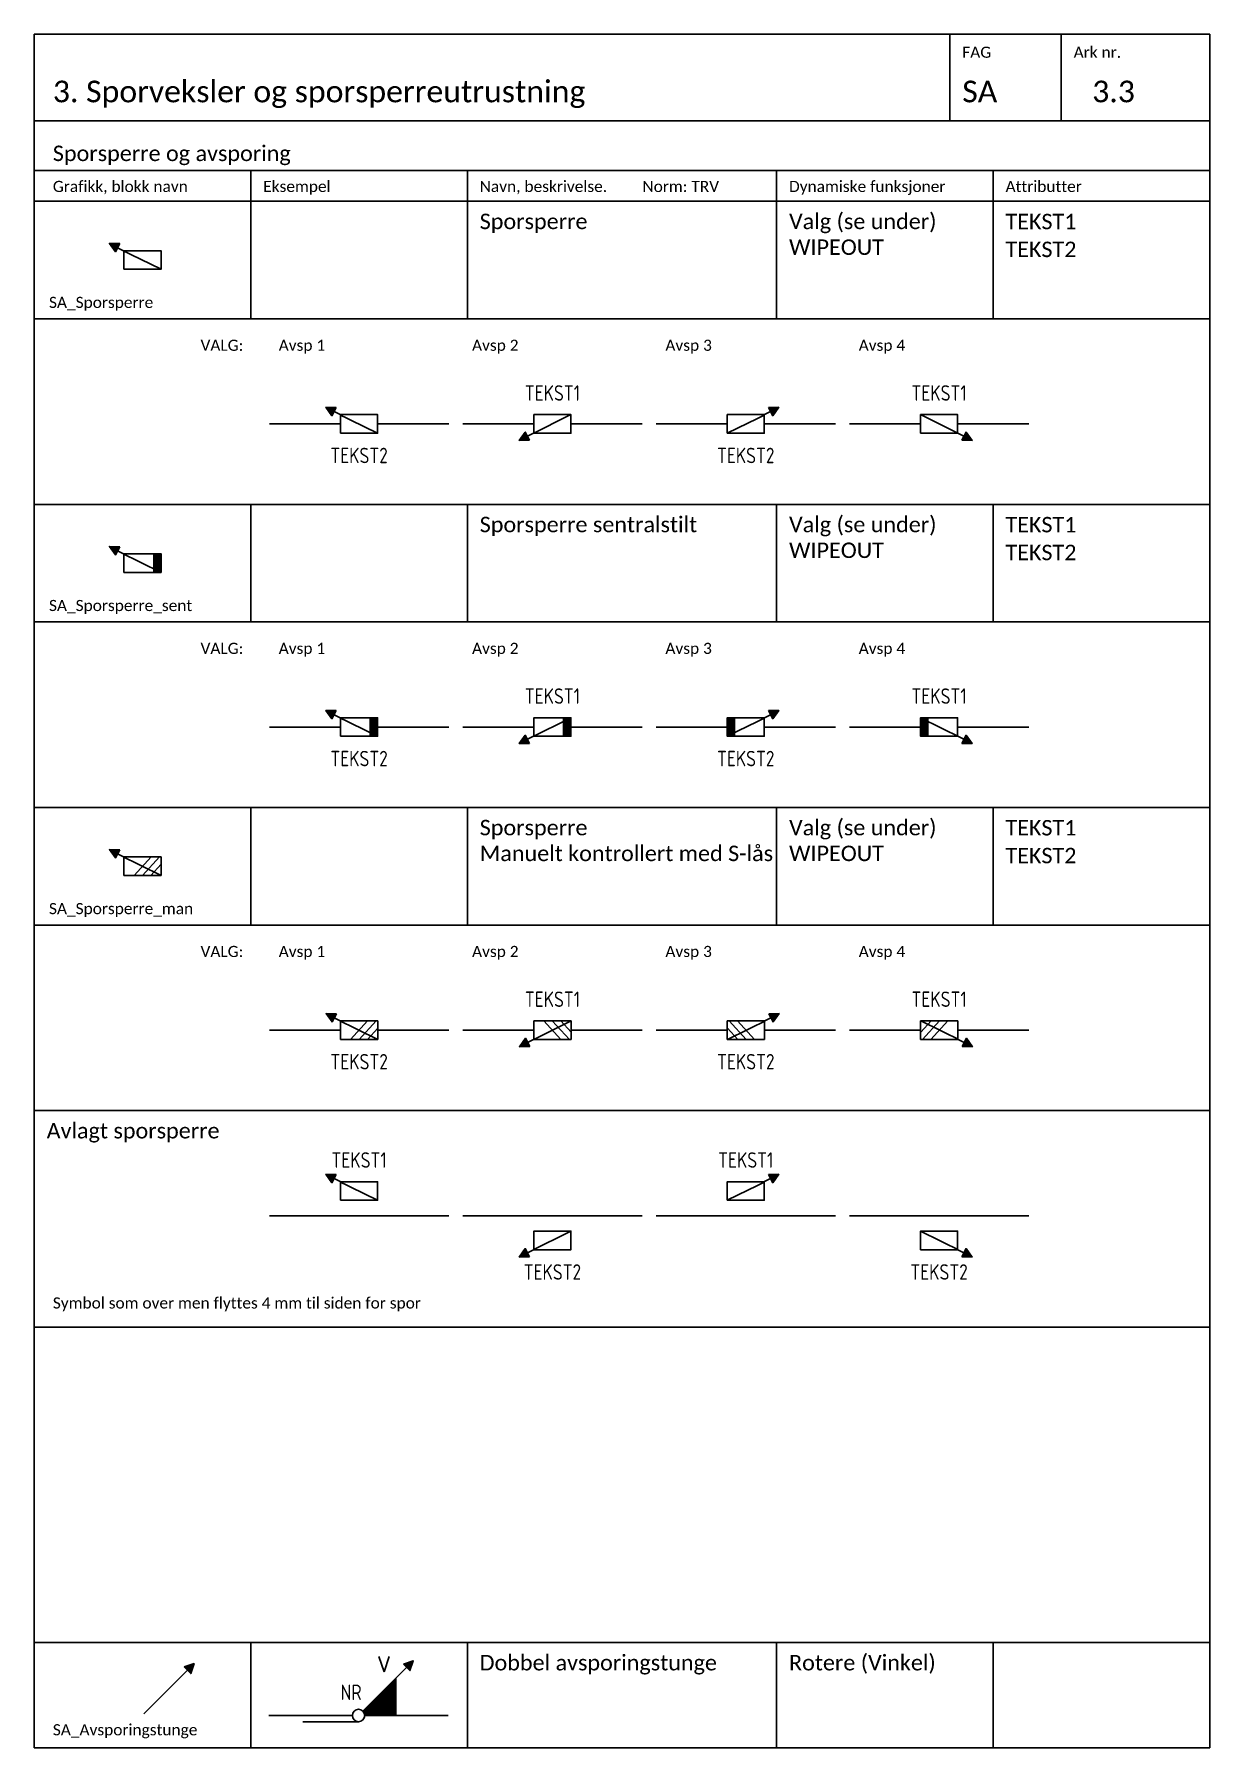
# Model space of a CAD drawing. Header units: millimetres. Extents: x -210 to 2500, y -2763 to 277.
# Drawn here: x 420 to 610, y -614 to -337 of the extents above; entities that cross this region are included whole.
import ezdxf
from ezdxf.enums import TextEntityAlignment as Align

# ---------------------------------------------------------------- set-up
doc = ezdxf.new("R2010")
doc.units = ezdxf.units.MM
for name, color, linetype in [('RAMME', 5, 'Continuous'), ('RAMME SYMBOLER', 4, 'Continuous'), ('RAMME TEKST', 7, 'Continuous'), ('SIG-Komponenter', 2, 'Continuous'), ('SIG-SPOR enlinje', 5, 'Continuous'), ('SIG-Sporveksler', 2, 'Continuous'), ('SIG_ATT_Tekst25', 2, 'Continuous')]:
    doc.layers.add(name, color=color, linetype=linetype)
doc.layers.add('Wipeout', color=7, linetype='Continuous', true_color=0xfffefd)
doc.styles.add('Calibri', font='calibri.ttf')
doc.styles.add('ISOCP', font='isocp.shx', dxfattribs={"width": 0.9})

# ---------------------------------------------------------------- blocks, each defined once
blk = doc.blocks.new('*U352')
at = {"linetype": 'ByBlock', "lineweight": -2}
h = blk.add_hatch(color=0, dxfattribs=at)
h.dxf.hatch_style = 1
h.paths.add_polyline_path([(7.25, 8.31), (8.31, 7.25), (8.84, 8.84)])
at = {"color": 0, "linetype": 'ByBlock', "lineweight": -2}
blk.add_line((0.71, 0.71), (8.84, 8.84), dxfattribs=at)
for points in [[(7.25, 8.31), (8.31, 7.25), (8.84, 8.84)], [(7.43, 8.26), (8.26, 7.43), (8.68, 8.68)], [(7.62, 8.22), (8.22, 7.62), (8.52, 8.52)], [(7.8, 8.18), (8.18, 7.8), (8.36, 8.36)], [(7.99, 8.13), (8.13, 7.99), (8.21, 8.21)]]:
    blk.add_lwpolyline(points, close=True, dxfattribs=at)
blk = doc.blocks.new('*U342')
at = {"layer": 'SIG_ATT_Tekst25', "style": 'ISOCP', "width": 0.9}
for tag, p in [('TEKST1', (0, 5.01, -1)), ('TEKST2', (0, -5.09, -1))]:
    blk.add_attdef(tag, text='', height=2.5, dxfattribs=at).set_placement(p, align=Align.MIDDLE_CENTER)
blk.add_wipeout([(-3, -1.49), (3, -1.49), (3, 1.51), (-3, 1.51)]).dxf.layer = 'Wipeout'
h = blk.add_hatch()
h.set_pattern_fill('ANGLE', color=256)
h.set_pattern_definition([(0, (0, 0), (0, 6.985), [5.08, -1.905]), (90, (0, 0), (-6.985, 4e-16), [5.08, -1.905])])
h.paths.add_polyline_path([(-3.68, 2.66), (-5.35, 2.7), (-4.38, 1.34)])
at = {"linetype": 'ByBlock', "lineweight": -2}
h = blk.add_hatch(color=0, dxfattribs=at)
h.dxf.hatch_style = 1
h.paths.add_polyline_path([(-3.68, 2.66), (-5.35, 2.7), (-4.38, 1.34)])
at = {"color": 0, "linetype": 'ByBlock', "lineweight": -2}
blk.add_line((-4.03, 2, 1), (3, -1.49, 1), dxfattribs=at)
at = {"color": 0, "linetype": 'ByBlock', "lineweight": -2, "elevation": 1}
for points in [[(-3.68, 2.66), (-5.35, 2.7), (-4.38, 1.34)], [(-3.84, 2.56), (-5.16, 2.6), (-4.4, 1.53)], [(-4.01, 2.47), (-4.96, 2.49), (-4.41, 1.72)], [(-4.17, 2.37), (-4.76, 2.39), (-4.42, 1.91)], [(-4.34, 2.28), (-4.57, 2.28), (-4.43, 2.1)]]:
    blk.add_lwpolyline(points, close=True, dxfattribs=at)
at = {"color": 0, "linetype": 'ByBlock', "lineweight": -2}
blk.add_lwpolyline([(-3, -1.49), (3, -1.49), (3, 1.51), (-3, 1.51)], close=True, dxfattribs=at)
blk = doc.blocks.new('*U339')
at = {"layer": 'SIG_ATT_Tekst25', "style": 'ISOCP', "width": 0.9}
for tag, p in [('TEKST1', (0, 5.01, -1)), ('TEKST2', (0, -5.09, -1))]:
    blk.add_attdef(tag, text='', height=2.5, dxfattribs=at).set_placement(p, align=Align.MIDDLE_CENTER)
blk.add_wipeout([(-3, -1.49), (3, -1.49), (3, 1.51), (-3, 1.51)]).dxf.layer = 'Wipeout'
at = {"linetype": 'ByBlock', "lineweight": -2}
h = blk.add_hatch(color=256, dxfattribs=at)
h.dxf.hatch_style = 1
h.paths.add_polyline_path([(-3.68, -2.63), (-5.35, -2.68), (-4.38, -1.31)])
at = {"color": 0, "linetype": 'ByBlock', "lineweight": -2}
blk.add_line((-4.03, -1.97), (3, 1.51), dxfattribs=at)
for points in [[(-3, -1.49), (3, -1.49), (3, 1.51), (-3, 1.51)], [(-3.68, -2.63), (-5.35, -2.68), (-4.38, -1.31)], [(-3.84, -2.54), (-5.16, -2.57), (-4.4, -1.5)], [(-4.01, -2.44), (-4.96, -2.47), (-4.41, -1.69)], [(-4.17, -2.35), (-4.76, -2.36), (-4.42, -1.88)], [(-4.34, -2.25), (-4.57, -2.26), (-4.43, -2.07)]]:
    blk.add_lwpolyline(points, close=True, dxfattribs=at)
blk = doc.blocks.new('*U340')
at = {"layer": 'SIG_ATT_Tekst25', "style": 'ISOCP', "width": 0.9}
for tag, p in [('TEKST1', (0, 5.01, -1)), ('TEKST2', (0, -5.09, -1))]:
    blk.add_attdef(tag, text='', height=2.5, dxfattribs=at).set_placement(p, align=Align.MIDDLE_CENTER)
blk.add_wipeout([(-3, -1.49), (3, -1.49), (3, 1.51), (-3, 1.51)]).dxf.layer = 'Wipeout'
at = {"linetype": 'ByBlock', "lineweight": -2}
h = blk.add_hatch(color=256, dxfattribs=at)
h.dxf.hatch_style = 1
h.paths.add_polyline_path([(3.68, 2.66), (5.35, 2.7), (4.38, 1.34)])
at = {"color": 0, "linetype": 'ByBlock', "lineweight": -2}
blk.add_line((4.03, 2), (-3, -1.49), dxfattribs=at)
for points in [[(-3, -1.49), (3, -1.49), (3, 1.51), (-3, 1.51)], [(3.68, 2.66), (5.35, 2.7), (4.38, 1.34)], [(3.84, 2.56), (5.16, 2.6), (4.4, 1.53)], [(4.01, 2.47), (4.96, 2.49), (4.41, 1.72)], [(4.17, 2.37), (4.76, 2.39), (4.42, 1.91)], [(4.34, 2.28), (4.57, 2.28), (4.43, 2.1)]]:
    blk.add_lwpolyline(points, close=True, dxfattribs=at)
blk = doc.blocks.new('*U341')
at = {"layer": 'SIG_ATT_Tekst25', "style": 'ISOCP', "width": 0.9}
for tag, p in [('TEKST1', (0, 5.01, -1)), ('TEKST2', (0, -5.09, -1))]:
    blk.add_attdef(tag, text='', height=2.5, dxfattribs=at).set_placement(p, align=Align.MIDDLE_CENTER)
blk.add_wipeout([(-3, -1.49), (3, -1.49), (3, 1.51), (-3, 1.51)]).dxf.layer = 'Wipeout'
at = {"linetype": 'ByBlock', "lineweight": -2}
h = blk.add_hatch(color=256, dxfattribs=at)
h.dxf.hatch_style = 1
h.paths.add_polyline_path([(3.68, -2.63), (5.35, -2.68), (4.38, -1.31)])
at = {"color": 0, "linetype": 'ByBlock', "lineweight": -2}
blk.add_line((4.03, -1.97), (-3, 1.51), dxfattribs=at)
for points in [[(-3, -1.49), (3, -1.49), (3, 1.51), (-3, 1.51)], [(3.68, -2.63), (5.35, -2.68), (4.38, -1.31)], [(3.84, -2.54), (5.16, -2.57), (4.4, -1.5)], [(4.01, -2.44), (4.96, -2.47), (4.41, -1.69)], [(4.17, -2.35), (4.76, -2.36), (4.42, -1.88)], [(4.34, -2.25), (4.57, -2.26), (4.43, -2.07)]]:
    blk.add_lwpolyline(points, close=True, dxfattribs=at)
blk = doc.blocks.new('*U346')
at = {"layer": 'SIG_ATT_Tekst25', "style": 'ISOCP', "width": 0.9}
for tag, p in [('TEKST1', (0, 5.01, -1)), ('TEKST2', (0, -5.09, -1))]:
    blk.add_attdef(tag, text='', height=2.5, dxfattribs=at).set_placement(p, align=Align.MIDDLE_CENTER)
blk.add_wipeout([(-3, -1.49), (3, -1.49), (3, 1.51), (-3, 1.51)]).dxf.layer = 'Wipeout'
at = {"linetype": 'ByBlock', "lineweight": -2}
h = blk.add_hatch(color=0, dxfattribs=at)
h.dxf.hatch_style = 1
h.paths.add_polyline_path([(-3.68, 2.66), (-5.35, 2.7), (-4.38, 1.34)])
h = blk.add_hatch(color=0, dxfattribs=at)
h.dxf.hatch_style = 1
h.paths.add_polyline_path([(3, -1.49), (1.8, -1.49), (1.8, 1.51), (3, 1.51)])
at = {"color": 0, "linetype": 'ByBlock', "lineweight": -2}
for p, q in [((-4.03, 2, 1), (3, -1.49, 1)), ((2.4, -0.89, 1), (2.4, 0.91, 1))]:
    blk.add_line(p, q, dxfattribs=at)
at = {"color": 0, "linetype": 'ByBlock', "lineweight": -2, "elevation": 1}
for points in [[(-3.68, 2.66), (-5.35, 2.7), (-4.38, 1.34)], [(-3.84, 2.56), (-5.16, 2.6), (-4.4, 1.53)], [(-4.01, 2.47), (-4.96, 2.49), (-4.41, 1.72)], [(-4.17, 2.37), (-4.76, 2.39), (-4.42, 1.91)], [(-4.34, 2.28), (-4.57, 2.28), (-4.43, 2.1)], [(3, -1.49), (1.8, -1.49), (1.8, 1.51), (3, 1.51)], [(2.95, -1.44), (1.85, -1.44), (1.85, 1.46), (2.95, 1.46)], [(2.9, -1.39), (1.9, -1.39), (1.9, 1.41), (2.9, 1.41)], [(2.85, -1.34), (1.95, -1.34), (1.95, 1.36), (2.85, 1.36)], [(2.8, -1.29), (2, -1.29), (2, 1.31), (2.8, 1.31)], [(2.75, -1.24), (2.05, -1.24), (2.05, 1.26), (2.75, 1.26)], [(2.7, -1.19), (2.1, -1.19), (2.1, 1.21), (2.7, 1.21)], [(2.65, -1.14), (2.15, -1.14), (2.15, 1.16), (2.65, 1.16)], [(2.6, -1.09), (2.2, -1.09), (2.2, 1.11), (2.6, 1.11)], [(2.55, -1.04), (2.25, -1.04), (2.25, 1.06), (2.55, 1.06)], [(2.5, -0.99), (2.3, -0.99), (2.3, 1.01), (2.5, 1.01)], [(2.45, -0.94), (2.35, -0.94), (2.35, 0.96), (2.45, 0.96)]]:
    blk.add_lwpolyline(points, close=True, dxfattribs=at)
at = {"color": 0, "linetype": 'ByBlock', "lineweight": -2}
blk.add_lwpolyline([(-3, -1.49), (3, -1.49), (3, 1.51), (-3, 1.51)], close=True, dxfattribs=at)
blk = doc.blocks.new('*U343')
at = {"layer": 'SIG_ATT_Tekst25', "style": 'ISOCP', "width": 0.9}
for tag, p in [('TEKST1', (0, 5.01, -1)), ('TEKST2', (0, -5.09, -1))]:
    blk.add_attdef(tag, text='', height=2.5, dxfattribs=at).set_placement(p, align=Align.MIDDLE_CENTER)
blk.add_wipeout([(-3, -1.49), (3, -1.49), (3, 1.51), (-3, 1.51)]).dxf.layer = 'Wipeout'
at = {"linetype": 'ByBlock', "lineweight": -2}
h = blk.add_hatch(color=0, dxfattribs=at)
h.dxf.hatch_style = 1
h.paths.add_polyline_path([(3, -1.49), (1.8, -1.49), (1.8, 1.51), (3, 1.51)])
h = blk.add_hatch(color=256, dxfattribs=at)
h.dxf.hatch_style = 1
h.paths.add_polyline_path([(-3.68, -2.63), (-5.35, -2.68), (-4.38, -1.31)])
at = {"color": 0, "linetype": 'ByBlock', "lineweight": -2}
for p, q in [((-4.03, -1.97), (3, 1.51)), ((2.4, -0.89, 1), (2.4, 0.91, 1))]:
    blk.add_line(p, q, dxfattribs=at)
for points in [[(-3, -1.49), (3, -1.49), (3, 1.51), (-3, 1.51)], [(-3.68, -2.63), (-5.35, -2.68), (-4.38, -1.31)], [(-3.84, -2.54), (-5.16, -2.57), (-4.4, -1.5)], [(-4.01, -2.44), (-4.96, -2.47), (-4.41, -1.69)], [(-4.17, -2.35), (-4.76, -2.36), (-4.42, -1.88)], [(-4.34, -2.25), (-4.57, -2.26), (-4.43, -2.07)]]:
    blk.add_lwpolyline(points, close=True, dxfattribs=at)
at = {"color": 0, "linetype": 'ByBlock', "lineweight": -2, "elevation": 1}
for points in [[(3, -1.49), (1.8, -1.49), (1.8, 1.51), (3, 1.51)], [(2.95, -1.44), (1.85, -1.44), (1.85, 1.46), (2.95, 1.46)], [(2.9, -1.39), (1.9, -1.39), (1.9, 1.41), (2.9, 1.41)], [(2.85, -1.34), (1.95, -1.34), (1.95, 1.36), (2.85, 1.36)], [(2.8, -1.29), (2, -1.29), (2, 1.31), (2.8, 1.31)], [(2.75, -1.24), (2.05, -1.24), (2.05, 1.26), (2.75, 1.26)], [(2.7, -1.19), (2.1, -1.19), (2.1, 1.21), (2.7, 1.21)], [(2.65, -1.14), (2.15, -1.14), (2.15, 1.16), (2.65, 1.16)], [(2.6, -1.09), (2.2, -1.09), (2.2, 1.11), (2.6, 1.11)], [(2.55, -1.04), (2.25, -1.04), (2.25, 1.06), (2.55, 1.06)], [(2.5, -0.99), (2.3, -0.99), (2.3, 1.01), (2.5, 1.01)], [(2.45, -0.94), (2.35, -0.94), (2.35, 0.96), (2.45, 0.96)]]:
    blk.add_lwpolyline(points, close=True, dxfattribs=at)
blk = doc.blocks.new('*U344')
at = {"layer": 'SIG_ATT_Tekst25', "style": 'ISOCP', "width": 0.9}
for tag, p in [('TEKST1', (0, 5.01, -1)), ('TEKST2', (0, -5.09, -1))]:
    blk.add_attdef(tag, text='', height=2.5, dxfattribs=at).set_placement(p, align=Align.MIDDLE_CENTER)
blk.add_wipeout([(-3, -1.49), (3, -1.49), (3, 1.51), (-3, 1.51)]).dxf.layer = 'Wipeout'
at = {"linetype": 'ByBlock', "lineweight": -2}
h = blk.add_hatch(color=256, dxfattribs=at)
h.dxf.hatch_style = 1
h.paths.add_polyline_path([(-1.8, -1.49), (-3, -1.49), (-3, 1.51), (-1.8, 1.51)])
h = blk.add_hatch(color=256, dxfattribs=at)
h.dxf.hatch_style = 1
h.paths.add_polyline_path([(3.68, 2.66), (5.35, 2.7), (4.38, 1.34)])
at = {"color": 0, "linetype": 'ByBlock', "lineweight": -2}
for p, q in [((4.03, 2), (-3, -1.49)), ((-2.4, -0.89), (-2.4, 0.91))]:
    blk.add_line(p, q, dxfattribs=at)
for points in [[(-3, -1.49), (3, -1.49), (3, 1.51), (-3, 1.51)], [(-1.8, -1.49), (-3, -1.49), (-3, 1.51), (-1.8, 1.51)], [(-1.85, -1.44), (-2.95, -1.44), (-2.95, 1.46), (-1.85, 1.46)], [(-1.9, -1.39), (-2.9, -1.39), (-2.9, 1.41), (-1.9, 1.41)], [(-1.95, -1.34), (-2.85, -1.34), (-2.85, 1.36), (-1.95, 1.36)], [(-2, -1.29), (-2.8, -1.29), (-2.8, 1.31), (-2, 1.31)], [(-2.05, -1.24), (-2.75, -1.24), (-2.75, 1.26), (-2.05, 1.26)], [(-2.1, -1.19), (-2.7, -1.19), (-2.7, 1.21), (-2.1, 1.21)], [(-2.15, -1.14), (-2.65, -1.14), (-2.65, 1.16), (-2.15, 1.16)], [(-2.2, -1.09), (-2.6, -1.09), (-2.6, 1.11), (-2.2, 1.11)], [(-2.25, -1.04), (-2.55, -1.04), (-2.55, 1.06), (-2.25, 1.06)], [(-2.3, -0.99), (-2.5, -0.99), (-2.5, 1.01), (-2.3, 1.01)], [(-2.35, -0.94), (-2.45, -0.94), (-2.45, 0.96), (-2.35, 0.96)], [(3.68, 2.66), (5.35, 2.7), (4.38, 1.34)], [(3.84, 2.56), (5.16, 2.6), (4.4, 1.53)], [(4.01, 2.47), (4.96, 2.49), (4.41, 1.72)], [(4.17, 2.37), (4.76, 2.39), (4.42, 1.91)], [(4.34, 2.28), (4.57, 2.28), (4.43, 2.1)]]:
    blk.add_lwpolyline(points, close=True, dxfattribs=at)
blk = doc.blocks.new('*U345')
at = {"layer": 'SIG_ATT_Tekst25', "style": 'ISOCP', "width": 0.9}
for tag, p in [('TEKST1', (0, 5.01, -1)), ('TEKST2', (0, -5.09, -1))]:
    blk.add_attdef(tag, text='', height=2.5, dxfattribs=at).set_placement(p, align=Align.MIDDLE_CENTER)
blk.add_wipeout([(-3, -1.49), (3, -1.49), (3, 1.51), (-3, 1.51)]).dxf.layer = 'Wipeout'
at = {"linetype": 'ByBlock', "lineweight": -2}
h = blk.add_hatch(color=256, dxfattribs=at)
h.dxf.hatch_style = 1
h.paths.add_polyline_path([(-1.8, -1.49), (-3, -1.49), (-3, 1.51), (-1.8, 1.51)])
h = blk.add_hatch(color=256, dxfattribs=at)
h.dxf.hatch_style = 1
h.paths.add_polyline_path([(3.68, -2.63), (5.35, -2.68), (4.38, -1.31)])
at = {"color": 0, "linetype": 'ByBlock', "lineweight": -2}
for p, q in [((4.03, -1.97), (-3, 1.51)), ((-2.4, -0.89), (-2.4, 0.91))]:
    blk.add_line(p, q, dxfattribs=at)
for points in [[(-3, -1.49), (3, -1.49), (3, 1.51), (-3, 1.51)], [(-1.8, -1.49), (-3, -1.49), (-3, 1.51), (-1.8, 1.51)], [(-1.85, -1.44), (-2.95, -1.44), (-2.95, 1.46), (-1.85, 1.46)], [(-1.9, -1.39), (-2.9, -1.39), (-2.9, 1.41), (-1.9, 1.41)], [(-1.95, -1.34), (-2.85, -1.34), (-2.85, 1.36), (-1.95, 1.36)], [(-2, -1.29), (-2.8, -1.29), (-2.8, 1.31), (-2, 1.31)], [(-2.05, -1.24), (-2.75, -1.24), (-2.75, 1.26), (-2.05, 1.26)], [(-2.1, -1.19), (-2.7, -1.19), (-2.7, 1.21), (-2.1, 1.21)], [(-2.15, -1.14), (-2.65, -1.14), (-2.65, 1.16), (-2.15, 1.16)], [(-2.2, -1.09), (-2.6, -1.09), (-2.6, 1.11), (-2.2, 1.11)], [(-2.25, -1.04), (-2.55, -1.04), (-2.55, 1.06), (-2.25, 1.06)], [(-2.3, -0.99), (-2.5, -0.99), (-2.5, 1.01), (-2.3, 1.01)], [(-2.35, -0.94), (-2.45, -0.94), (-2.45, 0.96), (-2.35, 0.96)], [(3.68, -2.63), (5.35, -2.68), (4.38, -1.31)], [(3.84, -2.54), (5.16, -2.57), (4.4, -1.5)], [(4.01, -2.44), (4.96, -2.47), (4.41, -1.69)], [(4.17, -2.35), (4.76, -2.36), (4.42, -1.88)], [(4.34, -2.25), (4.57, -2.26), (4.43, -2.07)]]:
    blk.add_lwpolyline(points, close=True, dxfattribs=at)
blk = doc.blocks.new('*U350')
at = {"layer": 'SIG_ATT_Tekst25', "style": 'ISOCP', "width": 0.9}
for tag, p in [('TEKST1', (0, 5.01, -1)), ('TEKST2', (0, -5.09, -1))]:
    blk.add_attdef(tag, text='', height=2.5, dxfattribs=at).set_placement(p, align=Align.MIDDLE_CENTER)
blk.add_wipeout([(-3, -1.49), (3, -1.49), (3, 1.51), (-3, 1.51)]).dxf.layer = 'Wipeout'
at = {"linetype": 'ByBlock', "lineweight": -2}
h = blk.add_hatch(color=0, dxfattribs=at)
h.dxf.hatch_style = 1
h.paths.add_polyline_path([(-3.68, 2.66), (-5.35, 2.7), (-4.38, 1.34)])
at = {"color": 0, "linetype": 'ByBlock', "lineweight": -2}
for p, q in [((-4.03, 2, 1), (3, -1.49, 1)), ((-1.37, -1.49, 1), (1.37, 1.51, 1)), ((-0.02, -1.49, 1), (2.73, 1.51, 1)), ((1.34, -1.49, 1), (3, 0.33, 1))]:
    blk.add_line(p, q, dxfattribs=at)
at = {"color": 0, "linetype": 'ByBlock', "lineweight": -2, "elevation": 1}
for points in [[(-3.68, 2.66), (-5.35, 2.7), (-4.38, 1.34)], [(-3.84, 2.56), (-5.16, 2.6), (-4.4, 1.53)], [(-4.01, 2.47), (-4.96, 2.49), (-4.41, 1.72)], [(-4.17, 2.37), (-4.76, 2.39), (-4.42, 1.91)], [(-4.34, 2.28), (-4.57, 2.28), (-4.43, 2.1)]]:
    blk.add_lwpolyline(points, close=True, dxfattribs=at)
at = {"color": 0, "linetype": 'ByBlock', "lineweight": -2}
blk.add_lwpolyline([(-3, -1.49), (3, -1.49), (3, 1.51), (-3, 1.51)], close=True, dxfattribs=at)
blk = doc.blocks.new('*U351')
at = {"layer": 'SIG_ATT_Tekst25', "style": 'ISOCP', "width": 0.9}
for tag, p in [('TEKST1', (0, 5.01, -1)), ('TEKST2', (0, -5.09, -1))]:
    blk.add_attdef(tag, text='', height=2.5, dxfattribs=at).set_placement(p, align=Align.MIDDLE_CENTER)
blk.add_wipeout([(-3, -1.49), (3, -1.49), (3, 1.51), (-3, 1.51)]).dxf.layer = 'Wipeout'
at = {"linetype": 'ByBlock', "lineweight": -2}
h = blk.add_hatch(color=0, dxfattribs=at)
h.dxf.hatch_style = 1
h.paths.add_polyline_path([(-3.68, 2.66), (-5.35, 2.7), (-4.38, 1.34)])
at = {"color": 0, "linetype": 'ByBlock', "lineweight": -2}
for p, q in [((-4.03, 2, 1), (3, -1.49, 1)), ((-1.37, -1.49, 1), (1.37, 1.51, 1)), ((-0.02, -1.49, 1), (2.73, 1.51, 1)), ((1.34, -1.49, 1), (3, 0.33, 1))]:
    blk.add_line(p, q, dxfattribs=at)
at = {"color": 0, "linetype": 'ByBlock', "lineweight": -2, "elevation": 1}
for points in [[(-3.68, 2.66), (-5.35, 2.7), (-4.38, 1.34)], [(-3.84, 2.56), (-5.16, 2.6), (-4.4, 1.53)], [(-4.01, 2.47), (-4.96, 2.49), (-4.41, 1.72)], [(-4.17, 2.37), (-4.76, 2.39), (-4.42, 1.91)], [(-4.34, 2.28), (-4.57, 2.28), (-4.43, 2.1)]]:
    blk.add_lwpolyline(points, close=True, dxfattribs=at)
at = {"color": 0, "linetype": 'ByBlock', "lineweight": -2}
blk.add_lwpolyline([(-3, -1.49), (3, -1.49), (3, 1.51), (-3, 1.51)], close=True, dxfattribs=at)
blk = doc.blocks.new('*U347')
at = {"layer": 'SIG_ATT_Tekst25', "style": 'ISOCP', "width": 0.9}
for tag, p in [('TEKST1', (0, 5.01, -1)), ('TEKST2', (0, -5.09, -1))]:
    blk.add_attdef(tag, text='', height=2.5, dxfattribs=at).set_placement(p, align=Align.MIDDLE_CENTER)
blk.add_wipeout([(-3, -1.49), (3, -1.49), (3, 1.51), (-3, 1.51)]).dxf.layer = 'Wipeout'
at = {"linetype": 'ByBlock', "lineweight": -2}
h = blk.add_hatch(color=0, dxfattribs=at)
h.dxf.hatch_style = 1
h.paths.add_polyline_path([(-3.68, -2.63), (-5.35, -2.68), (-4.38, -1.31)])
at = {"color": 0, "linetype": 'ByBlock', "lineweight": -2}
for p, q in [((-4.03, -1.97, 1), (3, 1.51, 1)), ((-1.37, 1.51, 1), (1.37, -1.49, 1)), ((-0.02, 1.51, 1), (2.73, -1.49, 1)), ((1.34, 1.51, 1), (3, -0.31, 1))]:
    blk.add_line(p, q, dxfattribs=at)
blk.add_lwpolyline([(-3, -1.49), (3, -1.49), (3, 1.51), (-3, 1.51)], close=True, dxfattribs=at)
at = {"color": 0, "linetype": 'ByBlock', "lineweight": -2, "elevation": 1}
for points in [[(-3.68, -2.63), (-5.35, -2.68), (-4.38, -1.31)], [(-3.84, -2.54), (-5.16, -2.57), (-4.4, -1.5)], [(-4.01, -2.44), (-4.96, -2.47), (-4.41, -1.69)], [(-4.17, -2.35), (-4.76, -2.36), (-4.42, -1.88)], [(-4.34, -2.25), (-4.57, -2.26), (-4.43, -2.07)]]:
    blk.add_lwpolyline(points, close=True, dxfattribs=at)
blk = doc.blocks.new('*U348')
at = {"layer": 'SIG_ATT_Tekst25', "style": 'ISOCP', "width": 0.9}
for tag, p in [('TEKST1', (0, 5.01, -1)), ('TEKST2', (0, -5.09, -1))]:
    blk.add_attdef(tag, text='', height=2.5, dxfattribs=at).set_placement(p, align=Align.MIDDLE_CENTER)
blk.add_wipeout([(-3, -1.49), (3, -1.49), (3, 1.51), (-3, 1.51)]).dxf.layer = 'Wipeout'
at = {"linetype": 'ByBlock', "lineweight": -2}
h = blk.add_hatch(color=0, dxfattribs=at)
h.dxf.hatch_style = 1
h.paths.add_polyline_path([(3.71, 2.66), (5.39, 2.7), (4.42, 1.34)])
at = {"color": 0, "linetype": 'ByBlock', "lineweight": -2}
for p, q in [((4.07, 2, 1), (-2.96, -1.49, 1)), ((-1.3, -1.49, 1), (-2.96, 0.33, 1)), ((0.05, -1.49, 1), (-2.69, 1.51, 1)), ((1.41, -1.49, 1), (-1.33, 1.51, 1))]:
    blk.add_line(p, q, dxfattribs=at)
blk.add_lwpolyline([(-3, -1.49), (3, -1.49), (3, 1.51), (-3, 1.51)], close=True, dxfattribs=at)
at = {"color": 0, "linetype": 'ByBlock', "lineweight": -2, "elevation": 1}
for points in [[(3.71, 2.66), (5.39, 2.7), (4.42, 1.34)], [(3.88, 2.56), (5.19, 2.6), (4.43, 1.53)], [(4.04, 2.47), (5, 2.49), (4.44, 1.72)], [(4.21, 2.37), (4.8, 2.39), (4.46, 1.91)], [(4.37, 2.28), (4.6, 2.28), (4.47, 2.1)]]:
    blk.add_lwpolyline(points, close=True, dxfattribs=at)
blk = doc.blocks.new('*U349')
at = {"layer": 'SIG_ATT_Tekst25', "style": 'ISOCP', "width": 0.9}
for tag, p in [('TEKST1', (0, 5.01, -1)), ('TEKST2', (0, -5.09, -1))]:
    blk.add_attdef(tag, text='', height=2.5, dxfattribs=at).set_placement(p, align=Align.MIDDLE_CENTER)
blk.add_wipeout([(-3, -1.49), (3, -1.49), (3, 1.51), (-3, 1.51)]).dxf.layer = 'Wipeout'
at = {"linetype": 'ByBlock', "lineweight": -2}
h = blk.add_hatch(color=0, dxfattribs=at)
h.dxf.hatch_style = 1
h.paths.add_polyline_path([(3.71, -2.63), (5.39, -2.68), (4.42, -1.31)])
at = {"color": 0, "linetype": 'ByBlock', "lineweight": -2}
for p, q in [((4.07, -1.97, 1), (-2.96, 1.51, 1)), ((-1.3, 1.51, 1), (-2.96, -0.31, 1)), ((0.05, 1.51, 1), (-2.69, -1.49, 1)), ((1.41, 1.51, 1), (-1.33, -1.49, 1))]:
    blk.add_line(p, q, dxfattribs=at)
blk.add_lwpolyline([(-3, -1.49), (3, -1.49), (3, 1.51), (-3, 1.51)], close=True, dxfattribs=at)
at = {"color": 0, "linetype": 'ByBlock', "lineweight": -2, "elevation": 1}
for points in [[(3.71, -2.63), (5.39, -2.68), (4.42, -1.31)], [(3.88, -2.54), (5.19, -2.57), (4.43, -1.5)], [(4.04, -2.44), (5, -2.47), (4.44, -1.69)], [(4.21, -2.35), (4.8, -2.36), (4.46, -1.88)], [(4.37, -2.25), (4.6, -2.26), (4.47, -2.07)]]:
    blk.add_lwpolyline(points, close=True, dxfattribs=at)
blk = doc.blocks.new('*U27')
at = {"linetype": 'ByBlock', "lineweight": -2}
h = blk.add_hatch(color=0, dxfattribs=at)
h.dxf.hatch_style = 1
edge = h.paths.add_edge_path()
edge.add_line((1, 0), (6, 0))
edge.add_line((6, 0), (6, 6))
edge.add_line((6, 6), (0.71, 0.71))
edge.add_arc((0, 0), 1, 0, 45, ccw=False)
at = {"color": 0, "linetype": 'ByBlock', "lineweight": -2}
for points in [[(1, 0), (6, 0), (6, 6), (0.71, 0.71, -0.198912), (1, 0)], [(1.1, 0.1), (5.9, 0.1), (5.9, 5.76), (0.85, 0.7, -0.151986)], [(1.18, 0.2), (5.8, 0.2), (5.8, 5.52), (0.98, 0.7, -0.113104)], [(1.26, 0.3), (5.7, 0.3), (5.7, 5.28), (1.11, 0.68, -0.080086)], [(1.34, 0.4), (5.6, 0.4), (5.6, 5.03), (1.23, 0.67, -0.051519)], [(1.41, 0.5), (5.5, 0.5), (5.5, 4.79), (1.35, 0.65, -0.026437)], [(1.48, 0.6), (5.4, 0.6), (5.4, 4.55), (1.47, 0.62, -0.004151)]]:
    blk.add_lwpolyline(points, format="xyb", close=True, dxfattribs=at)
for points in [[(1.69, 0.7), (5.3, 0.7), (5.3, 4.31)], [(1.93, 0.8), (5.2, 0.8), (5.2, 4.07)], [(2.17, 0.9), (5.1, 0.9), (5.1, 3.83)], [(2.41, 1), (5, 1), (5, 3.59)], [(2.66, 1.1), (4.9, 1.1), (4.9, 3.34)], [(2.9, 1.2), (4.8, 1.2), (4.8, 3.1)], [(3.14, 1.3), (4.7, 1.3), (4.7, 2.86)], [(3.38, 1.4), (4.6, 1.4), (4.6, 2.62)], [(3.62, 1.5), (4.5, 1.5), (4.5, 2.38)], [(3.86, 1.6), (4.4, 1.6), (4.4, 2.14)], [(4.1, 1.7), (4.3, 1.7), (4.3, 1.9)]]:
    blk.add_lwpolyline(points, close=True, dxfattribs=at)
blk = doc.blocks.new('*U290')
at = {"color": 0, "linetype": 'ByBlock', "lineweight": -2}
for q in [(3.27, 9.56), (4.94, 9.56)]:
    blk.add_line((4.11, 7.06), q, dxfattribs=at)
at = {"layer": 'SIG_ATT_Tekst25', "linetype": 'ByBlock', "lineweight": -2, "style": 'ISOCP', "width": 0.9}
blk.add_attdef('NR', text='', height=2.5, dxfattribs=at).set_placement((0.5, 2.5), align=Align.RIGHT)
blk.add_wipeout([(-1, 0), (-0.99, 0.13), (-0.97, 0.26), (-0.92, 0.38), (-0.87, 0.5), (-0.79, 0.61), (-0.71, 0.71), (-0.61, 0.79), (-0.5, 0.87), (-0.38, 0.92), (-0.26, 0.97), (-0.13, 0.99), (0, 1), (0.13, 0.99), (0.26, 0.97), (0.38, 0.92), (0.5, 0.87), (0.61, 0.79), (0.71, 0.71), (0.79, 0.61), (0.87, 0.5), (0.92, 0.38), (0.97, 0.26), (0.99, 0.13), (1, 0), (0.99, -0.13), (0.97, -0.26), (0.92, -0.38), (0.87, -0.5), (0.79, -0.61), (0.71, -0.71), (0.61, -0.79), (0.5, -0.87), (0.38, -0.92), (0.26, -0.97), (0.13, -0.99), (0, -1), (-0.13, -0.99), (-0.26, -0.97), (-0.38, -0.92), (-0.5, -0.87), (-0.61, -0.79), (-0.71, -0.71), (-0.79, -0.61), (-0.87, -0.5), (-0.92, -0.38), (-0.97, -0.26), (-0.99, -0.13)]).dxf.layer = 'Wipeout'
at = {"color": 0, "linetype": 'ByBlock', "lineweight": -2}
blk.add_line((0, -1), (-9, -1), dxfattribs=at)
blk.add_circle((0, 0), 1, dxfattribs=at)
blk.add_blockref('*U27', (0, 0), dxfattribs=at)

msp = doc.modelspace()

# ---------------------------------------------------------------- linework, layer by layer
at = {"layer": 'RAMME'}
msp.add_lwpolyline([(610, -337), (420, -337), (420, -614), (610, -614)], close=True, dxfattribs=at)
msp.add_lwpolyline([(420, -351), (610, -351)], dxfattribs=at)
at = {"layer": 'RAMME SYMBOLER'}
for p, q in [((568, -351), (568, -337)), ((586, -351), (586, -337)), ((420, -359), (610, -359)), ((455, -359), (455, -383)), ((490, -359), (490, -383)), ((540, -359), (540, -383)), ((575, -359), (575, -383)), ((420, -364), (610, -364)), ((420, -383), (610, -383)), ((420, -413), (610, -413)), ((455, -413), (455, -432)), ((490, -413), (490, -432)), ((540, -413), (540, -432)), ((575, -413), (575, -432)), ((420, -432), (610, -432)), ((420, -462), (610, -462)), ((455, -462), (455, -481)), ((490, -462), (490, -481)), ((540, -462), (540, -481)), ((575, -462), (575, -481)), ((420, -481), (610, -481)), ((420, -511), (610, -511)), ((420, -546), (610, -546)), ((420, -597), (610, -597)), ((455, -597), (455, -614)), ((490, -597), (490, -614)), ((540, -597), (540, -614)), ((575, -597), (575, -614))]:
    msp.add_line(p, q, dxfattribs=at)
at = {"layer": 'SIG-SPOR enlinje'}
for p, q in [((458, -400), (487, -400)), ((489.25, -400), (518.25, -400)), ((520.5, -400), (549.5, -400)), ((551.75, -400), (580.75, -400)), ((458, -449), (487, -449)), ((489.25, -449), (518.25, -449)), ((520.5, -449), (549.5, -449)), ((551.75, -449), (580.75, -449)), ((458, -498), (487, -498)), ((489.25, -498), (518.25, -498)), ((520.5, -498), (549.5, -498)), ((551.75, -498), (580.75, -498)), ((458, -528), (487, -528)), ((489.25, -528), (518.25, -528)), ((520.5, -528), (549.5, -528)), ((551.75, -528), (580.75, -528)), ((486.922, -608.789), (457.922, -608.789))]:
    msp.add_line(p, q, dxfattribs=at)

# ---------------------------------------------------------------- block references
at = {"layer": 'SIG-Sporveksler'}
for p in [(436.995, -609.25), (472.422, -608.789)]:
    msp.add_blockref('*U352', p, dxfattribs=at)

# ---------------------------------------------------------------- texts
at = {"layer": 'RAMME TEKST', "linetype": 'ByBlock', "style": 'Calibri'}
for s, height, p in [('FAG', 1.8, (570, -340.8)), ('Ark nr.', 1.8, (588, -340.8)), ('3. Sporveksler og sporsperreutrustning', 3.5, (423, -348)), ('SA', 3.5, (570, -348)), ('3.3', 3.5, (591, -348)), ('Sporsperre og avsporing', 2.5, (423, -357.5)), ('Grafikk, blokk navn', 1.8, (423, -362.5)), ('Eksempel', 1.8, (457, -362.5)), ('Navn, beskrivelse.         Norm: TRV', 1.8, (492, -362.5)), ('Dynamiske funksjoner', 1.8, (542, -362.5)), ('Attributter', 1.8, (577, -362.5)), ('SA_Sporsperre', 1.8, (422.377, -381.246)), ('SA_Sporsperre_sent', 1.8, (422.377, -430.246)), ('SA_Sporsperre_man', 1.8, (422.377, -479.246)), ('Symbol som over men flyttes 4 mm til siden for spor', 1.8, (423, -543)), ('SA_Avsporingstunge', 1.8, (423, -612))]:
    msp.add_text(s, height=height, dxfattribs=at).set_placement(p)
at = {"layer": 'RAMME TEKST', "style": 'Calibri'}
for s, p in [('TEKST1', (576.971, -368.525)), ('TEKST2', (576.971, -373.025)), ('TEKST1', (576.971, -417.525)), ('TEKST2', (576.971, -422.025)), ('TEKST1', (576.971, -466.525)), ('TEKST2', (576.971, -471.025))]:
    msp.add_text(s, height=2.5, dxfattribs=at).set_placement(p)
at = {"layer": 'RAMME TEKST', "linetype": 'ByBlock', "attachment_point": 1, "style": 'Calibri'}
for s, insert, char_height, width in [('Sporsperre', (492, -366), 2.5, 46), ('Valg (se under)\\PWIPEOUT', (542, -366), 2.5, 31.31787), ('VALG:', (446.875, -386.375), 1.8, 8.21364), (' Avsp 1', (458.875, -386.375), 1.8, 29.25), (' Avsp 2', (490.125, -386.375), 1.8, 29.25), (' Avsp 3', (521.375, -386.375), 1.8, 29.25), (' Avsp 4', (552.625, -386.375), 1.8, 29.25), ('Sporsperre sentralstilt', (492, -415), 2.5, 46), ('Valg (se under)\\PWIPEOUT', (542, -415), 2.5, 31.31787), ('VALG:', (446.875, -435.375), 1.8, 8.21364), (' Avsp 1', (458.875, -435.375), 1.8, 29.25), (' Avsp 2', (490.125, -435.375), 1.8, 29.25), (' Avsp 3', (521.375, -435.375), 1.8, 29.25), (' Avsp 4', (552.625, -435.375), 1.8, 29.25), ('Sporsperre\\PManuelt kontrollert med S-lås', (492, -464), 2.5, 46), ('Valg (se under)\\PWIPEOUT', (542, -464), 2.5, 31.31787), ('VALG:', (446.875, -484.375), 1.8, 8.21364), (' Avsp 1', (458.875, -484.375), 1.8, 29.25), (' Avsp 2', (490.125, -484.375), 1.8, 29.25), (' Avsp 3', (521.375, -484.375), 1.8, 29.25), (' Avsp 4', (552.625, -484.375), 1.8, 29.25), ('Avlagt sporsperre', (422, -513), 2.5, 46), ('Dobbel avsporingstunge', (492, -599), 2.5, 46), ('Rotere (Vinkel)', (542, -599), 2.5, 31.31787)]:
    msp.add_mtext(s, dxfattribs=dict(at, insert=insert, char_height=char_height, width=width))

# ---------------------------------------------------------------- next in the draw order: block references
at = {"layer": 'SIG-Komponenter'}
for name, p in [('*U342', (437.5, -373.5)), ('*U346', (437.5, -422.5)), ('*U350', (437.5, -471.5))]:
    msp.add_blockref(name, p, dxfattribs=at)
for name, p, values in [('*U339', (503.75, -400), {'TEKST1': 'TEKST1'}), ('*U341', (566.25, -400), {'TEKST1': 'TEKST1'}), ('*U342', (472.5, -400), {'TEKST2': 'TEKST2'}), ('*U340', (535, -400), {'TEKST2': 'TEKST2'}), ('*U343', (503.75, -449), {'TEKST1': 'TEKST1'}), ('*U345', (566.25, -449), {'TEKST1': 'TEKST1'}), ('*U346', (472.5, -449), {'TEKST2': 'TEKST2'}), ('*U344', (535, -449), {'TEKST2': 'TEKST2'}), ('*U347', (503.759, -498.005), {'TEKST1': 'TEKST1'}), ('*U349', (566.259, -498.005), {'TEKST1': 'TEKST1'}), ('*U351', (472.509, -498.005), {'TEKST2': 'TEKST2'}), ('*U348', (535.009, -498.005), {'TEKST2': 'TEKST2'}), ('*U342', (472.5, -524), {'TEKST1': 'TEKST1'}), ('*U340', (535, -524), {'TEKST1': 'TEKST1'}), ('*U339', (503.75, -532), {'TEKST2': 'TEKST2'}), ('*U341', (566.25, -532), {'TEKST2': 'TEKST2'})]:
    msp.add_blockref(name, p, dxfattribs=at).add_auto_attribs(values)
at = {"layer": 'SIG-Sporveksler'}
msp.add_blockref('*U290', (472.422, -608.789), dxfattribs=at).add_auto_attribs({'NR': 'NR'})

doc.saveas('drawing.dxf')
